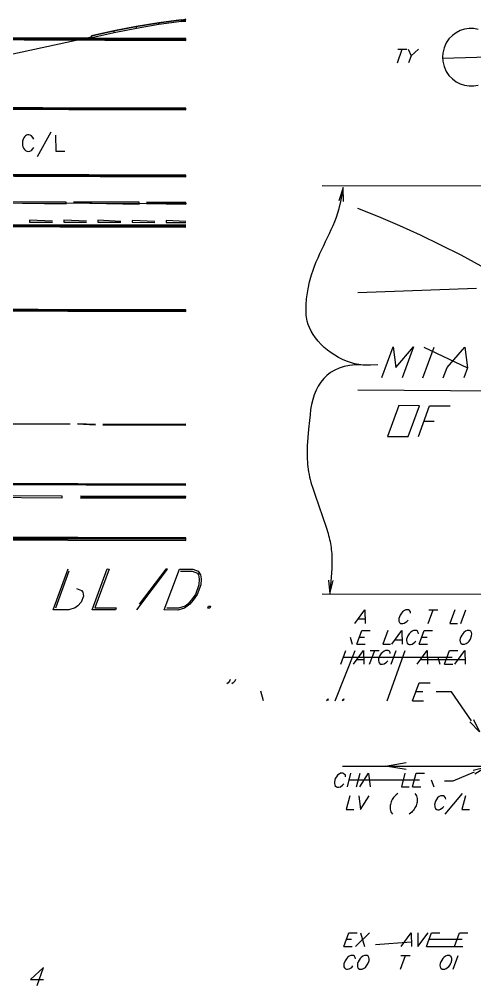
# Model space of a CAD drawing. Header units: feet. Extents: x 13 to 426, y 12 to 285.
# Drawn here: x 281.6 to 331.7, y 75.9 to 182.1 of the extents above; entities that cross this region are included whole.
import ezdxf

# ---------------------------------------------------------------- set-up
doc = ezdxf.new("R2010")
doc.units = ezdxf.units.FT
for name, color, linetype in [('AGUA', 1, 'CONTINUOUS'), ('CABLEADO', 4, 'CONTINUOUS'), ('EJE_VIA', 7, 'CONTINUOUS')]:
    doc.layers.add(name, color=color, linetype=linetype)

msp = doc.modelspace()

# ---------------------------------------------------------------- linework, layer by layer
at = {"layer": 'AGUA'}
for points in [[(157.47, 131.3), (299.95, 130.92)], [(299.95, 130.87), (157.47, 131.3)], [(157.45, 125.35), (157.45, 125.2), (299.95, 124.77), (299.95, 125.07), (157.45, 125.5), (157.45, 125.35)]]:
    msp.add_lwpolyline(points, dxfattribs=at)
at = {"layer": 'CABLEADO'}
msp.add_line((51.39, 162.56), (300.02, 161.81), dxfattribs=at)
at = {"layer": 'EJE_VIA'}
for p, q in [((274.57, 176.9), (289.58, 180.13)), ((323.17, 177.27), (323.7, 178.77)), ((323.2, 178.77), (324.2, 178.77)), ((324.67, 178.05), (325.5, 178.77)), ((283.65, 166.98), (285.13, 169.67)), ((318.82, 152.05), (331.85, 152.5)), ((325.95, 142.67), (327.2, 146.03)), ((326.07, 146.03), (330.87, 143.77)), ((318.82, 141.33), (341.58, 141.18)), ((326.08, 137.9), (327.22, 137.9)), ((285.35, 117.17), (287, 121.67)), ((285.65, 117.38), (287.13, 121.45)), ((294.57, 117.15), (297.93, 121.65)), ((297.57, 117.15), (299.22, 121.63)), ((314.9, 118.93), (341.42, 118.87)), ((326.55, 115.67), (327.1, 117.17)), ((326.6, 117.17), (327.6, 117.17)), ((330.13, 115.67), (330.67, 117.17)), ((318.88, 116.17), (319.6, 116.17)), ((317.98, 114.17), (318.2, 113.38)), ((318.98, 114.17), (319.55, 114.17)), ((322.95, 113.88), (323.67, 113.88)), ((325.83, 114.17), (326.42, 114.17)), ((316.33, 107.18), (318.52, 112.7)), ((316.97, 111.2), (317.52, 112.7)), ((318.7, 113.38), (319.62, 113.38)), ((320.12, 111.2), (320.67, 112.7)), ((320.17, 112.7), (321.17, 112.7)), ((322.05, 107.17), (324.02, 112.7)), ((322.47, 111.2), (323.02, 112.7)), ((325.55, 113.38), (326.48, 113.38)), ((317.25, 111.98), (329.18, 111.98)), ((318.72, 111.7), (319.43, 111.7)), ((325.72, 111.7), (330.58, 111.7)), ((327.62, 111.98), (327.83, 111.2)), ((328.33, 111.2), (329.25, 111.2)), ((308.15, 108.27), (308.43, 107.22)), ((325.2, 108.2), (325.95, 108.2)), ((324.82, 107.15), (326.05, 107.15)), ((317.13, 100), (374.8, 99.95)), ((317.67, 97.7), (318.07, 99.2)), ((318.67, 97.7), (319.07, 99.2)), ((317.88, 98.48), (325.6, 98.48)), ((324.82, 97.7), (325.73, 97.7)), ((326.88, 98.48), (327.17, 97.7)), ((328.4, 94.72), (330.3, 97)), ((317.57, 80.97), (318.13, 80.97)), ((318.57, 80.18), (320.1, 81.68)), ((319.1, 81.68), (319.57, 80.18)), ((326.63, 80.97), (330.28, 80.97)), ((317.28, 80.18), (318.2, 80.18)), ((320.77, 80.4), (324.67, 80.68)), ((326.35, 80.18), (330.35, 80.18)), ((323.5, 77.68), (324.05, 79.18)), ((323.55, 79.18), (324.55, 79.18)), ((329.28, 77.68), (329.83, 79.18)), ((283.6, 75.87), (284.32, 77.87))]:
    msp.add_line(p, q, dxfattribs=at)
for points in [[(296.98, 181.47), (296.95, 181.67), (294.48, 181.25), (294.52, 181.05)], [(296.98, 181.47), (294.52, 181.05), (294.48, 181.25), (296.95, 181.67), (296.98, 181.47)], [(299.47, 181.8), (299.43, 182), (296.95, 181.67), (296.98, 181.47)], [(299.47, 181.8), (296.98, 181.47), (296.95, 181.67), (299.43, 182), (299.47, 181.8)], [(299.43, 182), (299.93, 182.05)], [(299.95, 181.95), (299.43, 182), (299.47, 181.8), (299.95, 181.85)], [(299.93, 182.05), (299.45, 181.9), (299.47, 181.8)], [(299.93, 182.05), (299.47, 181.8), (299.95, 181.95)], [(299.95, 181.85), (299.47, 181.8), (299.95, 181.95)], [(292.05, 180.58), (292.02, 180.78), (289.57, 180.23), (289.6, 180.03)], [(292.05, 180.58), (289.6, 180.03), (289.57, 180.23), (292.02, 180.78), (292.05, 180.58)], [(294.52, 181.05), (294.48, 181.25), (292.02, 180.78), (292.05, 180.58)], [(294.52, 181.05), (292.05, 180.58), (292.02, 180.78), (294.48, 181.25), (294.52, 181.05)], [(332.05, 180.95), (331.55, 181.03), (331.05, 181.03), (330.55, 180.96), (330.07, 180.81), (329.61, 180.58), (329.2, 180.28), (328.83, 179.9), (328.53, 179.45), (328.3, 178.93), (328.15, 178.33), (328.12, 177.88), (328.15, 177.45), (328.3, 176.85), (328.53, 176.33), (328.83, 175.88), (329.2, 175.5), (329.61, 175.2), (330.07, 174.97), (330.55, 174.82), (331.05, 174.75), (331.55, 174.75), (332.05, 174.83)], [(140.08, 180.38), (299.95, 179.93), (140.08, 180.48)], [(140.08, 180.38), (299.95, 179.73), (299.95, 179.93), (140.08, 180.48)], [(140.08, 180.28), (299.95, 179.93), (140.08, 180.38)], [(140.08, 180.28), (299.95, 179.83)], [(299.95, 179.73), (140.08, 180.28)], [(324.35, 178.77), (324.67, 178.05), (324.38, 177.27)], [(328.12, 177.98), (328.12, 177.8), (334.4, 177.98)], [(328.12, 177.8), (334.4, 177.98), (334.4, 177.8)], [(158.65, 172.5), (299.95, 172.3), (158.65, 172.6)], [(158.65, 172.5), (299.95, 172.1), (299.95, 172.3), (158.65, 172.6)], [(158.65, 172.4), (299.95, 172.3), (158.65, 172.5)], [(158.65, 172.4), (299.95, 172.2)], [(299.95, 172.1), (158.65, 172.4)], [(283.23, 168.9), (283.15, 169.07), (282.97, 169.23), (282.83, 169.31), (282.69, 169.34), (282.56, 169.34), (282.43, 169.31), (282.32, 169.24), (282.21, 169.15), (282.13, 169.04), (282.07, 168.9), (281.98, 168.65), (281.98, 168.23), (282.03, 168.05), (282.11, 167.89), (282.21, 167.75), (282.33, 167.64), (282.47, 167.57), (282.63, 167.54), (282.8, 167.56), (282.98, 167.65), (283.15, 167.82), (283.23, 167.98)], [(285.63, 169.33), (285.65, 167.58), (286.65, 167.58)], [(140.05, 165.38), (299.95, 164.93), (140.05, 165.48)], [(140.05, 165.38), (299.95, 164.73), (299.95, 164.93), (140.05, 165.48)], [(140.05, 165.28), (299.95, 164.93), (140.05, 165.38)], [(140.05, 165.28), (299.95, 164.83)], [(299.95, 164.73), (140.05, 165.28)], [(321.02, 144.1), (320.23, 144.05), (319.83, 144.05), (319.38, 144.06), (318.92, 144.12), (318.46, 144.2), (318.01, 144.33), (317.56, 144.48), (317.12, 144.67), (316.7, 144.89), (316.28, 145.13), (315.88, 145.39), (315.5, 145.68), (315.13, 146), (314.79, 146.33), (314.47, 146.67), (314.18, 147.04), (313.92, 147.41), (313.68, 147.8), (313.52, 148.17), (313.37, 148.53), (313.27, 148.9), (313.22, 149.12), (313.19, 149.34), (313.16, 149.56), (313.15, 149.79), (313.13, 150.01), (313.13, 150.23), (313.13, 150.45), (313.14, 150.68), (313.15, 150.9), (313.17, 151.12), (313.19, 151.35), (313.22, 151.57), (313.25, 151.79), (313.29, 152.01), (313.33, 152.23), (313.37, 152.45), (313.53, 153.22), (313.75, 153.98), (313.9, 154.47), (314.07, 154.94), (314.25, 155.4), (314.45, 155.86), (314.65, 156.31), (314.86, 156.75), (315.07, 157.2), (315.28, 157.63), (315.5, 158.07), (315.71, 158.51), (315.91, 158.95), (316.11, 159.4), (316.3, 159.85), (316.47, 160.31), (316.63, 160.77), (316.77, 161.25), (316.95, 162.02), (317.1, 162.78), (317.22, 163.57)], [(314.9, 163.8), (341.63, 163.75), (341.53, 118.75)], [(317.25, 162.05), (317.22, 163.57), (316.75, 162.12)], [(279.6, 161.9), (286.8, 161.77), (286.8, 161.97), (279.6, 162)], [(287.6, 161.87), (294.8, 161.75), (294.8, 161.95), (287.6, 161.97)], [(295.6, 161.83), (299.95, 161.73), (299.95, 161.93), (295.6, 161.93)], [(332.37, 154.92), (330.18, 156.12), (327.95, 157.25), (325.72, 158.35), (323.43, 159.37), (321.13, 160.35), (318.82, 161.27)], [(147.63, 159.82), (299.95, 159.43)], [(299.95, 159.33), (147.63, 159.82), (147.63, 159.62), (299.95, 159.23)], [(299.95, 159.43), (147.63, 159.72), (147.63, 159.62)], [(299.95, 159.33), (147.63, 159.62), (299.95, 159.23)], [(299.95, 159.43), (147.63, 159.62), (299.95, 159.33)], [(285.28, 159.88), (282.78, 159.98), (282.78, 159.78), (285.28, 159.78)], [(289.03, 159.87), (286.53, 159.97), (286.53, 159.77), (289.03, 159.77)], [(292.78, 159.85), (290.28, 159.97), (290.28, 159.77), (292.78, 159.75)], [(296.53, 159.83), (294.03, 159.95), (294.03, 159.75), (296.53, 159.73)], [(299.95, 159.83), (297.78, 159.93), (297.78, 159.73), (299.95, 159.73)], [(170.27, 150.32), (299.95, 150.13), (170.27, 150.42)], [(170.27, 150.32), (299.95, 149.93), (299.95, 150.13), (170.27, 150.42)], [(170.27, 150.22), (299.95, 150.13), (170.27, 150.32)], [(170.27, 150.22), (299.95, 150.03)], [(299.95, 149.93), (170.27, 150.22)], [(321.45, 142.68), (322.7, 146.05), (323, 143.8), (324.95, 146.05), (323.7, 142.67)], [(328.2, 142.65), (328.62, 143.78), (330.57, 146.02), (330.87, 143.77), (330.45, 142.65)], [(319.97, 144.05), (319.03, 144.07), (318.57, 144.07), (317.92, 144), (317.32, 143.89), (316.77, 143.72), (316.28, 143.5), (315.83, 143.23), (315.43, 142.92), (315.07, 142.57), (314.76, 142.18), (314.48, 141.75), (314.24, 141.29), (314.04, 140.8), (313.88, 140.28), (313.74, 139.74), (313.64, 139.17), (313.57, 138.59), (313.52, 137.98), (313.42, 137.03), (313.33, 136.1), (313.27, 135.17), (313.25, 134.87), (313.25, 134.58), (313.25, 134.29), (313.25, 134), (313.26, 133.71), (313.28, 133.43), (313.3, 133.15), (313.34, 132.87), (313.37, 132.59), (313.42, 132.31), (313.47, 132.03), (313.53, 131.76), (313.59, 131.48), (313.67, 131.2), (313.75, 130.92), (313.83, 130.63), (314.12, 129.75), (315.35, 126.25), (315.42, 126.01), (315.49, 125.78), (315.55, 125.55), (315.61, 125.33), (315.67, 125.11), (315.72, 124.89), (315.77, 124.68), (315.81, 124.46), (315.85, 124.25), (315.88, 124.03), (315.91, 123.81), (315.93, 123.59), (315.95, 123.36), (315.97, 123.12), (315.98, 122.88), (315.98, 122.63), (315.95, 121.7), (315.9, 120.77), (315.75, 118.92)], [(322.08, 136.22), (324.33, 136.22), (325.58, 139.58), (323.33, 139.6), (322.08, 136.22)], [(325.47, 136.22), (326.7, 139.58), (328.95, 139.58)], [(287.23, 137.55), (276.45, 137.58), (262.57, 137.62)], [(290.03, 137.53), (288.03, 137.6), (290.03, 137.48)], [(290.03, 137.53), (288.03, 137.6), (290.03, 137.48)], [(290.83, 137.58), (299.95, 137.55)], [(299.95, 137.55), (290.83, 137.48), (299.95, 137.5)], [(299.95, 137.55), (290.83, 137.53)], [(299.95, 137.5), (290.83, 137.48), (299.95, 137.45)], [(157.47, 131.35), (299.95, 130.97), (157.47, 131.4)], [(157.47, 131.35), (299.95, 130.87), (157.47, 131.4)], [(157.47, 131.3), (299.95, 130.97), (157.47, 131.35)], [(268.37, 129.6), (286.37, 129.47), (286.37, 129.67), (268.37, 129.7)], [(288.37, 129.55), (299.95, 129.63), (288.37, 129.65)], [(288.37, 129.45), (299.95, 129.63), (288.37, 129.55)], [(288.37, 129.45), (299.95, 129.53), (299.95, 129.63)], [(299.95, 129.43), (288.37, 129.45)], [(157.45, 125.35), (299.95, 125.07), (157.45, 125.5)], [(157.45, 125.2), (299.95, 125.07), (157.45, 125.35)], [(157.45, 125.2), (299.95, 124.92), (299.95, 125.07)], [(299.95, 124.77), (299.95, 124.92), (157.45, 125.2)], [(289.63, 117.17), (291.28, 121.67), (291.5, 121.65), (289.93, 117.38), (292.28, 117.37), (292.2, 117.15), (289.63, 117.17)], [(297.93, 121.65), (297.72, 121.65), (294.8, 117.8)], [(299.22, 121.63), (300.72, 121.63), (301.28, 121.42), (301.55, 121), (301.6, 120.57), (301.58, 119.92), (301.18, 118.85), (300.73, 118.22), (300.37, 117.78), (299.78, 117.35), (299.07, 117.13), (297.57, 117.15)], [(299.35, 121.43), (300.63, 121.42), (301.2, 121.2), (301.33, 121), (301.38, 120.57), (301.37, 119.92), (300.98, 118.85), (300.53, 118.22), (300.15, 117.78), (299.87, 117.57), (299.13, 117.35), (297.85, 117.35)], [(315.6, 120.43), (315.75, 118.92), (316.1, 120.4)], [(287.93, 119.52), (288.48, 119.3), (288.63, 119.1), (288.68, 118.67), (288.45, 118.02), (288.08, 117.6), (287.78, 117.38), (287.07, 117.17), (285.35, 117.17)], [(302.43, 117.57), (302.65, 117.57), (302.57, 117.35), (302.35, 117.35), (302.43, 117.57)], [(318.48, 115.67), (319.6, 117.17), (319.63, 115.67)], [(324.62, 116.8), (324.6, 116.95), (324.5, 117.08), (324.38, 117.17), (324.1, 117.17), (323.93, 117.08), (323.73, 116.95), (323.62, 116.8), (323.47, 116.58), (323.33, 116.23), (323.33, 116.06), (323.34, 115.91), (323.39, 115.79), (323.51, 115.68), (323.62, 115.65), (323.76, 115.65), (323.92, 115.7), (324.2, 115.87), (324.33, 116.02)], [(329.47, 117.17), (328.92, 115.67), (329.77, 115.67)], [(318.7, 113.38), (319.25, 114.88), (320.17, 114.88)], [(322.1, 114.88), (321.55, 113.38), (322.42, 113.38)], [(322.55, 113.38), (323.67, 114.88), (323.7, 113.38)], [(325.47, 114.52), (325.45, 114.67), (325.37, 114.82), (325.25, 114.88), (324.95, 114.88), (324.78, 114.82), (324.6, 114.67), (324.47, 114.52), (324.32, 114.32), (324.18, 113.95), (324.17, 113.78), (324.2, 113.63), (324.25, 113.51), (324.37, 113.4), (324.49, 113.37), (324.62, 113.37), (324.78, 113.41), (325.07, 113.6), (325.18, 113.73)], [(325.55, 113.38), (326.1, 114.88), (327.03, 114.88)], [(330.82, 114.88), (330.65, 114.82), (330.45, 114.67), (330.34, 114.54), (330.23, 114.39), (330.14, 114.2), (330.07, 114.01), (330.03, 113.82), (330.05, 113.65), (330.12, 113.5), (330.27, 113.38), (330.55, 113.38), (330.72, 113.45), (330.92, 113.6), (331.03, 113.73), (331.18, 113.95), (331.32, 114.32), (331.33, 114.52), (331.3, 114.67), (331.22, 114.82), (331.1, 114.88), (330.82, 114.88)], [(318.33, 111.2), (319.45, 112.7), (319.47, 111.2)], [(322.38, 112.35), (322.37, 112.48), (322.28, 112.63), (322.17, 112.7), (321.87, 112.7), (321.7, 112.63), (321.52, 112.48), (321.38, 112.35), (321.23, 112.13), (321.1, 111.77), (321.09, 111.59), (321.11, 111.45), (321.16, 111.33), (321.29, 111.21), (321.4, 111.18), (321.54, 111.19), (321.7, 111.23), (321.98, 111.42), (322.1, 111.57)], [(325.33, 111.2), (326.45, 112.7), (326.47, 111.2)], [(328.33, 111.2), (328.87, 112.7), (329.8, 112.7)], [(329.47, 111.2), (330.58, 112.7), (330.62, 111.2)], [(304.8, 109.52), (304.72, 109.32), (304.57, 109.13), (304.43, 109.03)], [(305.37, 109.52), (305.3, 109.32), (305.13, 109.13), (305, 109.03)], [(324.82, 107.15), (325.55, 109.15), (326.78, 109.15)], [(315.55, 107.38), (315.48, 107.18), (315.42, 107.28), (315.55, 107.38)], [(317.27, 107.37), (317.2, 107.18), (317.13, 107.28), (317.27, 107.37)], [(331.32, 104.98), (329.12, 108.17), (327.42, 108.17)], [(331.53, 105.13), (332.17, 103.77), (331.12, 104.85)], [(324.12, 99.63), (321.87, 100), (324.12, 100.38)], [(331.48, 99.55), (332.95, 99.92), (331.67, 99.1)], [(317.48, 98.83), (317.45, 98.98), (317.33, 99.12), (317.22, 99.2), (316.93, 99.2), (316.77, 99.12), (316.58, 98.98), (316.48, 98.83), (316.35, 98.62), (316.25, 98.27), (316.25, 98.09), (316.29, 97.95), (316.34, 97.83), (316.48, 97.72), (316.6, 97.68), (316.74, 97.69), (316.9, 97.73), (317.15, 97.9), (317.27, 98.05)], [(319.03, 97.7), (320, 99.2), (320.17, 97.7)], [(324, 99.2), (323.6, 97.7), (324.45, 97.7)], [(324.82, 97.7), (325.22, 99.2), (326.15, 99.2)], [(331.58, 99.32), (329.25, 98.32), (328.33, 98.32)], [(317.93, 96.72), (317.53, 95.22), (318.38, 95.22)], [(318.93, 96.72), (319.1, 95.22), (320.07, 96.72)], [(323.22, 97), (323.03, 96.85), (322.84, 96.66), (322.75, 96.55), (322.67, 96.44), (322.6, 96.32), (322.53, 96.19), (322.48, 96.06), (322.43, 95.93), (322.39, 95.79), (322.37, 95.66), (322.36, 95.52), (322.36, 95.38), (322.37, 95.25), (322.4, 95.11), (322.44, 94.98), (322.5, 94.85), (322.62, 94.72)], [(325.08, 97), (325.18, 96.85), (325.25, 96.72), (325.29, 96.59), (325.32, 96.45), (325.33, 96.31), (325.33, 96.18), (325.32, 96.04), (325.29, 95.91), (325.26, 95.77), (325.21, 95.64), (325.15, 95.52), (325.08, 95.39), (325.01, 95.27), (324.93, 95.16), (324.84, 95.05), (324.75, 94.95), (324.47, 94.72)], [(328.48, 96.35), (328.45, 96.5), (328.33, 96.65), (328.22, 96.72), (327.93, 96.72), (327.77, 96.65), (327.58, 96.5), (327.35, 96.15), (327.25, 95.78), (327.26, 95.61), (327.29, 95.47), (327.35, 95.35), (327.48, 95.23), (327.6, 95.2), (327.74, 95.2), (327.9, 95.25), (328.15, 95.43), (328.27, 95.57)], [(330.65, 96.72), (330.25, 95.22), (331.1, 95.22)], [(317.28, 80.18), (317.82, 81.68), (318.75, 81.68)], [(323.57, 80.18), (324.68, 81.68), (324.7, 80.18)], [(325.4, 81.68), (325.42, 80.18), (326.53, 81.68)], [(326.35, 80.18), (326.9, 81.68), (327.82, 81.68)], [(329.42, 80.18), (329.97, 81.68), (330.9, 81.68)], [(318.57, 78.82), (318.53, 78.97), (318.45, 79.1), (318.33, 79.18), (318.05, 79.18), (317.88, 79.1), (317.68, 78.97), (317.57, 78.82), (317.42, 78.6), (317.28, 78.25), (317.27, 78.08), (317.29, 77.93), (317.34, 77.81), (317.45, 77.7), (317.56, 77.67), (317.7, 77.67), (317.86, 77.71), (318.15, 77.88), (318.28, 78.03)], [(319.55, 79.18), (319.38, 79.1), (319.18, 78.97), (319.07, 78.84), (318.96, 78.68), (318.87, 78.49), (318.8, 78.3), (318.77, 78.1), (318.79, 77.93), (318.86, 77.79), (319, 77.68), (319.28, 77.68), (319.45, 77.75), (319.65, 77.88), (319.78, 78.03), (319.92, 78.25), (320.05, 78.6), (320.07, 78.82), (320.03, 78.97), (319.95, 79.1), (319.83, 79.18), (319.55, 79.18)], [(328.62, 79.18), (328.45, 79.1), (328.25, 78.97), (328.14, 78.84), (328.03, 78.68), (327.94, 78.49), (327.87, 78.3), (327.84, 78.1), (327.85, 77.93), (327.93, 77.79), (328.07, 77.68), (328.37, 77.68), (328.53, 77.75), (328.68, 77.85), (328.82, 77.99), (328.95, 78.17), (329.05, 78.36), (329.09, 78.46), (329.12, 78.56), (329.14, 78.66), (329.14, 78.86), (329.07, 79.03), (328.9, 79.18), (328.62, 79.18)], [(284.32, 77.87), (282.88, 76.53), (284.32, 76.53)]]:
    msp.add_lwpolyline(points, dxfattribs=at)

doc.saveas('drawing.dxf')
